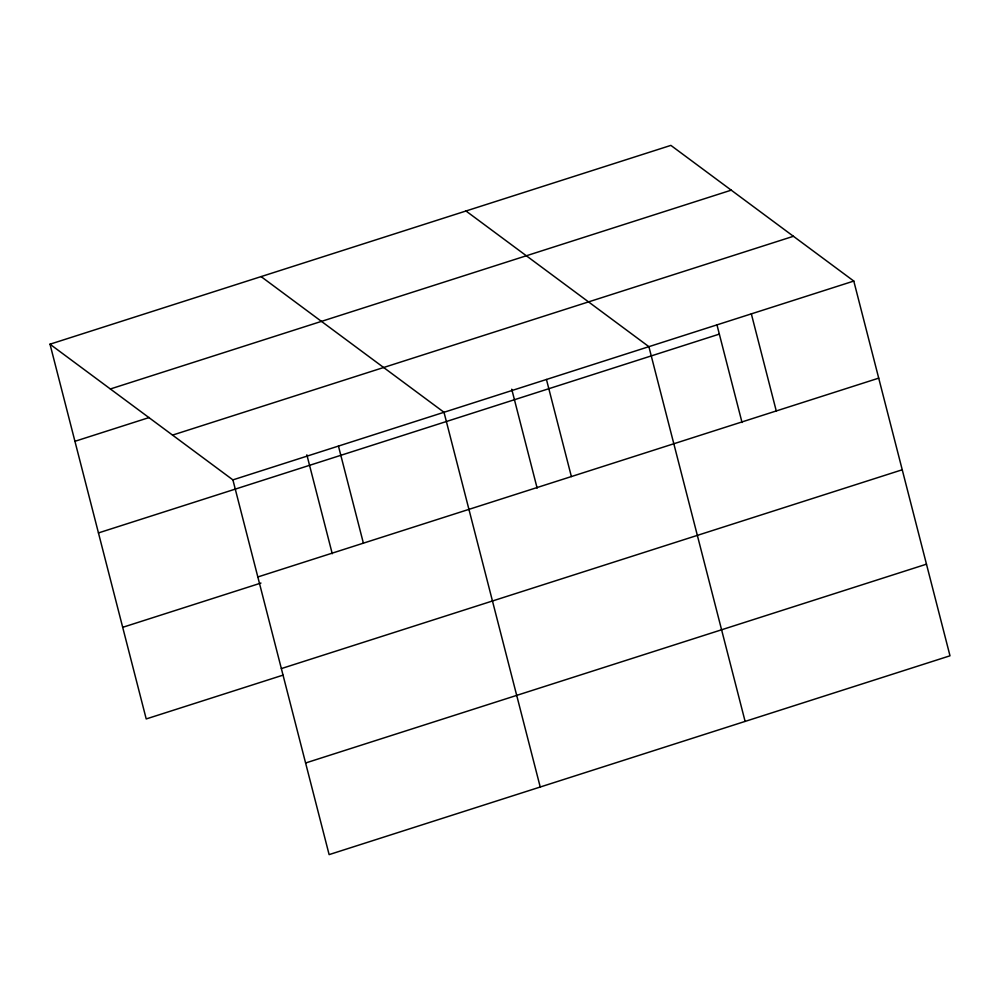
<?xml version="1.0" encoding="UTF-8"?>
<svg xmlns="http://www.w3.org/2000/svg" width="1000" height="1000" viewBox="0 0 1000 1000"><rect width="100%" height="100%" fill="white"/><g stroke="black" fill="none" stroke-linecap="round" stroke-linejoin="round"><path stroke-width="1.5" d="M50 344.2L670.875 145.387L853.787 281.062L950 655.8L329.125 854.613L232.9 479.875L50 344.2L146.213 718.938L282.987 675.15M110.363 388.975L731.237 190.162M74.925 441.3L149.262 417.5M172.55 435.1L793.425 236.287M232.9 479.875L853.787 281.062M98.45 532.925L719.338 334.113M257.838 576.962L878.713 378.15M122.688 627.325L260.95 583.05M281.363 668.587L902.237 469.775M305.6 762.987L926.475 564.175M465.988 211L648.888 346.662L745.113 721.4M261.1 276.613L444 412.275L540.225 787.013M751.338 313.863L776.263 410.95M717.025 325.1L742.038 422.512M546.45 379.475L571.375 476.562M511.737 389.2L537.137 488.125M338.45 446.075L363.387 543.162M306.85 454.812L332.25 553.725"/></g></svg>
